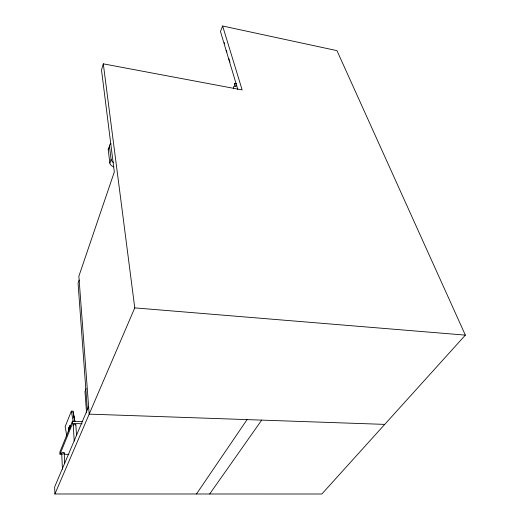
<?xml version="1.0" encoding="UTF-8"?>
<svg xmlns="http://www.w3.org/2000/svg" width="520" height="520" viewBox="0 0 520 520"><rect width="100%" height="100%" fill="white"/><g stroke="black" fill="none" stroke-linecap="round" stroke-linejoin="round"><path stroke-width="0.78" d="M69.524 425.887L68.361 430.963L69.524 425.887L70.018 425.9L70.129 427.875M233.35 88.556L233.831 86.34L236.802 85.794M88.621 406.666L54.639 486.96L54.919 493.981L321.861 494L465.361 335.127L336.966 50.642L222.638 26L242.138 89.921L103.298 63.843L101.504 69.986L114.309 172.01L78.871 276.224L89.18 414.128L384.735 424.385M113.887 166.894A5.064 3.185 19.5 0 1 109.856 163.098L108.238 149.812L109.441 146.107A5.011 3.075 19.4 0 1 111.007 143.812M109.856 163.098L111.085 159.387L109.441 146.107M79.157 280.065L78.065 283.27L87.334 409.708M222.638 26L220.461 31.499L237.796 89.369M74.925 421.395L73.041 411.093L71.331 411.197L65.175 426.608L66.807 436.02M70.018 425.9L69.284 427.7L68.796 427.687M82.752 421.538L72.416 421.213L59.884 451.978L59.989 454.188L62.4 454.233M86.151 388.603L84.987 391.456L86.541 412.893M59.989 454.188L72.553 423.475L72.416 421.213M54.919 493.981L134.765 307.879L103.298 63.843M196.463 493.994L247.078 419.607M209.683 493.994L261.69 420.115M229.6 60.125L229.242 60.996L230.055 62.03M235.177 86.612L234.416 83.837L235.768 83.999M234.416 83.837L236.645 83.421M64.012 454.259L68.841 454.344M72.553 423.475L82.108 423.768M134.765 307.879L465.361 335.127M226.167 50.414L226.935 51.968M228.846 58.727L229.112 59.605M73.014 411.704L74.757 421.226M73.073 412.503L74.38 419.647M71.331 411.197L73.203 421.506M75.855 424.769L76.499 435.168M73.249 425.029L74.204 441.044M64.181 452.881L64.707 463.353M61.685 453.147L62.459 469.268M224.341 42.543L224.38 43.849M62.095 453.525A1.254 0.598 -6.1 0 1 62.088 452.641A1.254 0.598 -6.1 0 1 63.921 452.562A1.254 0.598 -6.1 0 1 63.609 453.466M73.665 425.451A1.306 0.657 -6.2 0 1 73.522 424.574A1.306 0.657 -6.2 0 1 75.257 424.281A1.306 0.657 -6.2 0 1 75.699 425.113M108.238 149.812A4.992 3.081 19.4 0 1 108.992 147.979M113.341 162.351A5.09 3.179 19.5 0 1 111.085 159.387"/></g></svg>
